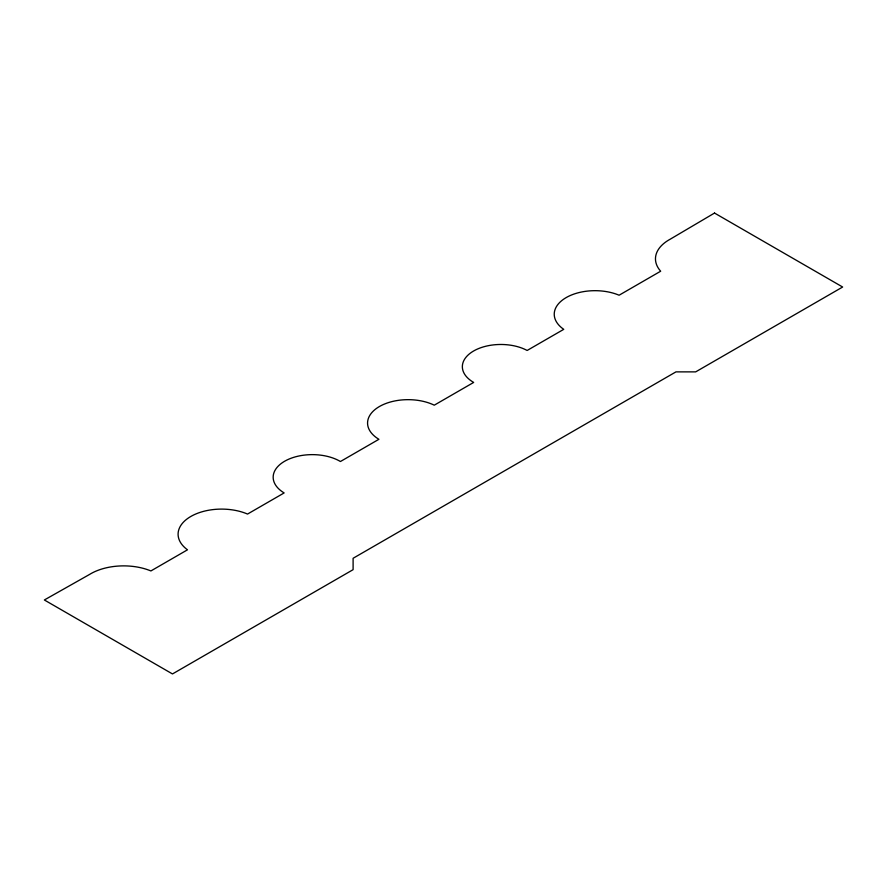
<?xml version="1.0" encoding="UTF-8"?>
<svg xmlns="http://www.w3.org/2000/svg" width="887" height="887" viewBox="0 0 887 887"><rect width="100%" height="100%" fill="white"/><g stroke="black" fill="none" stroke-linecap="round" stroke-linejoin="round"><path stroke-width="1.33" d="M714.523 213.057L670.306 239.146A46.656 26.943 0 0 0 660.671 271.211L619.104 295.216A40.791 23.55 0 0 0 565.263 298.132A40.791 23.55 0 0 0 563.744 329.343L527.144 350.465A38.496 22.219 0 0 0 473.17 351.252A38.496 22.219 0 0 0 473.669 382.43L434.264 405.182A40.547 23.406 0 0 0 378.516 407.066A40.547 23.406 0 0 0 378.904 439.298L340.431 461.517A39.15 22.607 0 0 0 285.093 460.985A39.15 22.607 0 0 0 284.139 492.928L247.54 514.061A43.496 25.113 0 0 0 190.361 516.733A43.496 25.113 0 0 0 187.49 549.807L150.901 570.94A46.656 26.943 0 0 0 89.554 574.443L44.35 599.978L172.477 673.943L353.104 569.665L353.104 558.278L675.961 371.875L695.674 371.875L842.65 287.022L714.523 213.057"/></g></svg>
